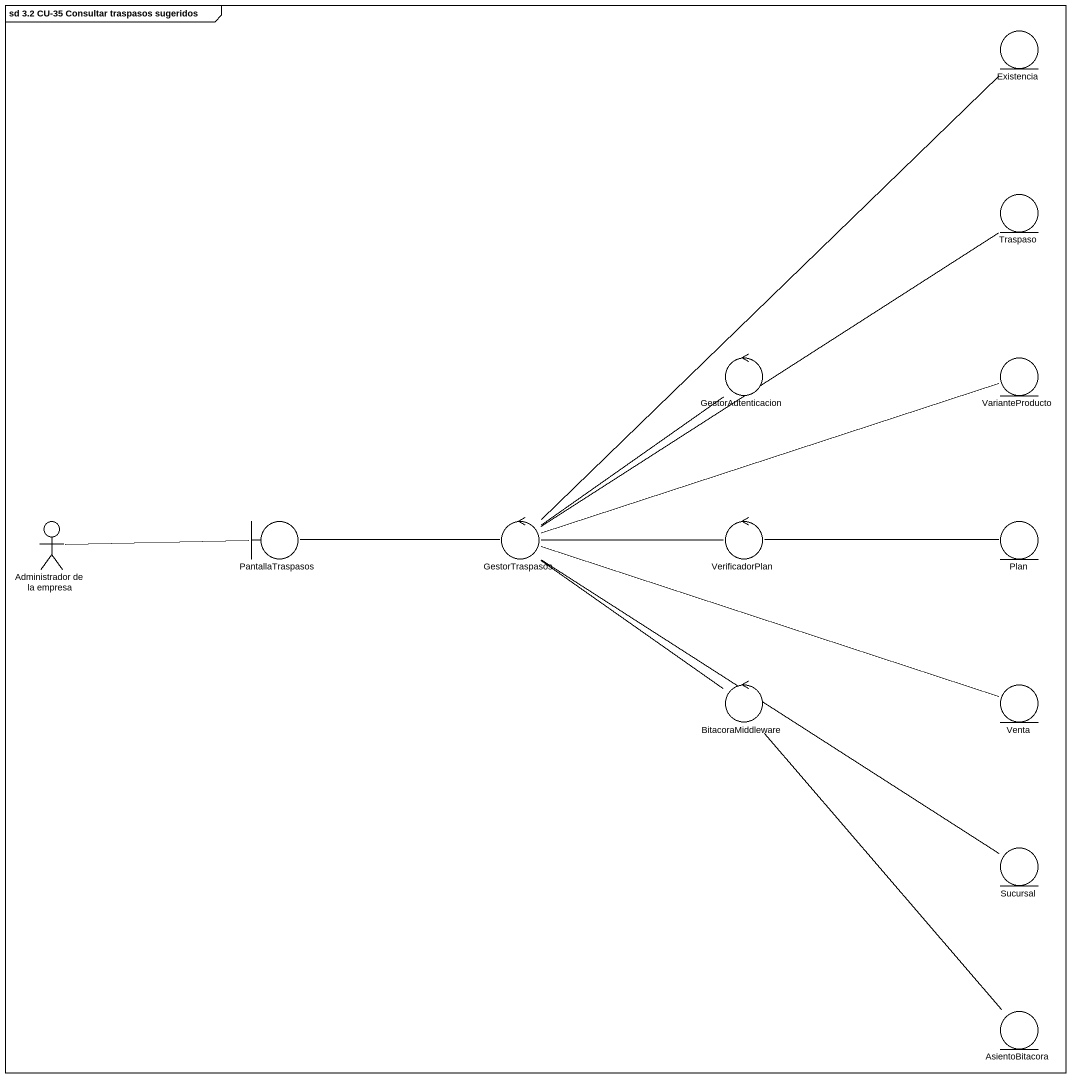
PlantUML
@startuml
mainframe sd 3.2 CU-35 Consultar traspasos sugeridos
entity Existencia
entity Traspaso
control GestorAutenticacion
entity VarianteProducto
actor "Administrador de la empresa" as Administrador_de_la_empresa
boundary PantallaTraspasos
control GestorTraspasos
control VerificadorPlan
entity Plan
control BitacoraMiddleware
entity Venta
entity Sucursal
entity AsientoBitacora
Existencia -- GestorTraspasos
GestorAutenticacion -- GestorTraspasos
Administrador_de_la_empresa -right- PantallaTraspasos
GestorTraspasos -up- Traspaso
GestorTraspasos -right- VarianteProducto
GestorTraspasos -left- PantallaTraspasos
GestorTraspasos -right- VerificadorPlan
GestorTraspasos -right- Venta
GestorTraspasos -- Sucursal
Plan -left- VerificadorPlan
BitacoraMiddleware -up- GestorTraspasos
AsientoBitacora -up- BitacoraMiddleware
@enduml
